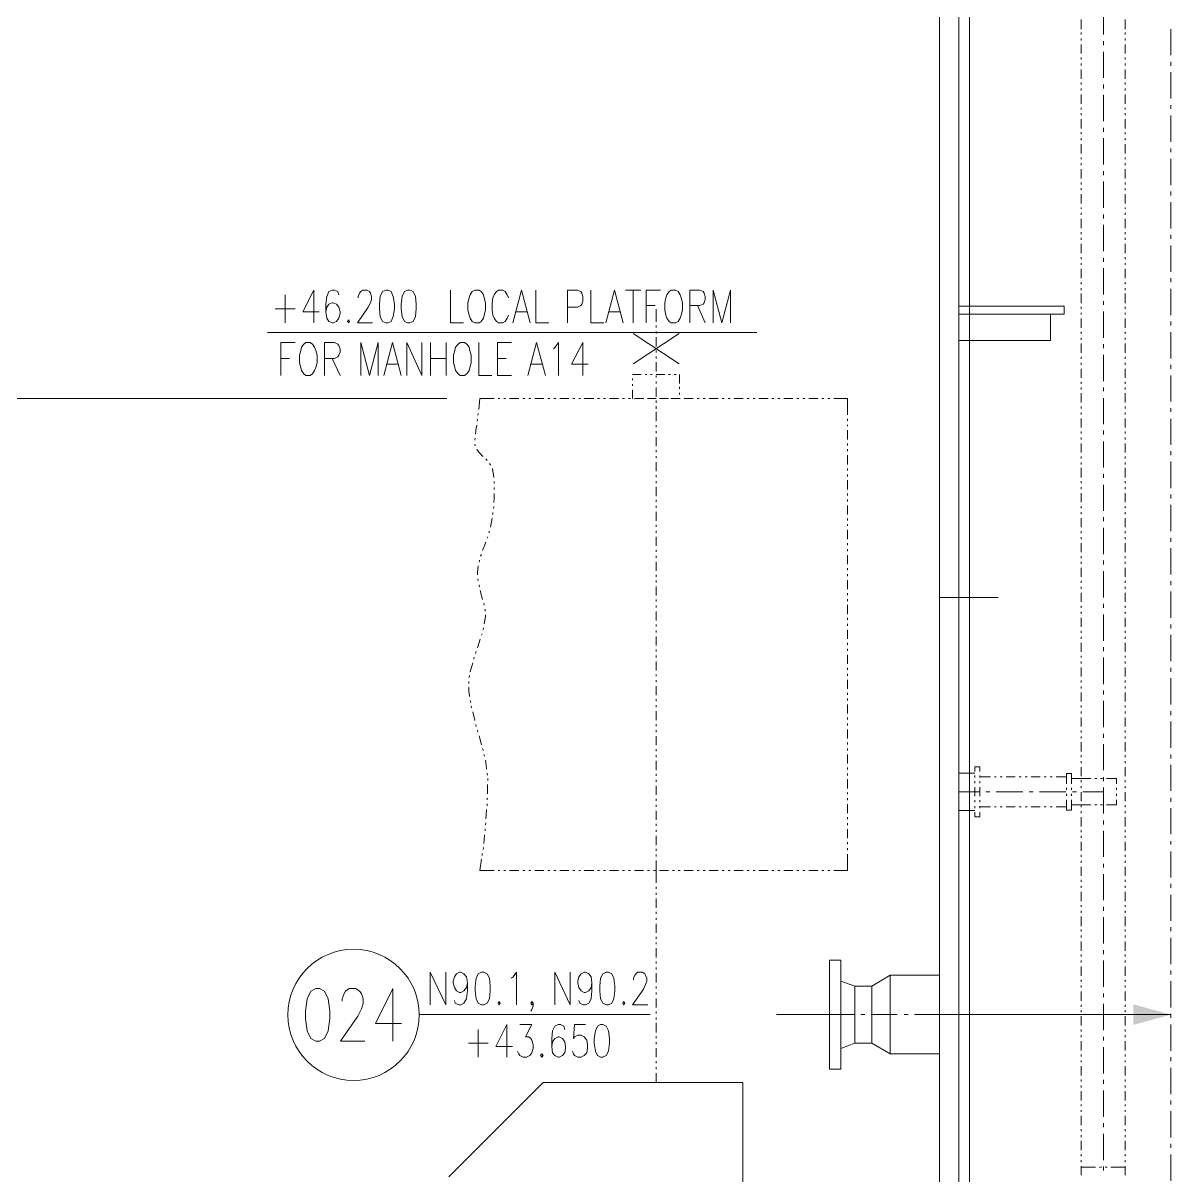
# Model space of a CAD drawing. Header units: millimetres. Extents: x 0 to 588, y 0 to 874.
# Drawn here: x 193 to 254.2, y 164.6 to 226 of the extents above; entities that cross this region are included whole.
import ezdxf

# ---------------------------------------------------------------- set-up
doc = ezdxf.new("R2010")
doc.units = ezdxf.units.MM
doc.layers.get('0').update_dxf_attribs({"lineweight": 18})

msp = doc.modelspace()

# ---------------------------------------------------------------- hatches: boundary and pattern name
msp.add_hatch(color=0).paths.add_polyline_path([(254.19, 173.165), (252.18, 173.715), (252.18, 172.614)], flags=0)

# ---------------------------------------------------------------- linework, layer by layer
at = {"color": 0, "lineweight": 0}
for points in [[(243.459, 96.16), (243.459, 686.943)], [(242.887, 302.662), (242.887, 75.629)], [(241.85, 301.731), (241.85, 75.353)], [(250.592, 226.78), (250.592, 225.383)], [(249.407, 226.187), (249.407, 225.679)], [(251.756, 226.187), (251.756, 225.679)], [(249.407, 225.488), (249.407, 225.383)], [(251.756, 225.488), (251.756, 225.383)], [(254.19, 224.282), (254.19, 225.679)], [(249.407, 225.171), (249.407, 225.065)], [(249.407, 224.853), (249.407, 224.367)], [(250.592, 225.023), (250.592, 224.811)], [(251.756, 225.171), (251.756, 225.065)], [(251.756, 224.853), (251.756, 224.367)], [(250.592, 224.472), (250.592, 223.076)], [(249.407, 224.155), (249.407, 224.049)], [(249.407, 223.838), (249.407, 223.732)], [(251.756, 224.155), (251.756, 224.049)], [(251.756, 223.838), (251.756, 223.732)], [(254.19, 223.71), (254.19, 223.922)], [(249.407, 223.52), (249.407, 223.033)], [(251.756, 223.52), (251.756, 223.033)], [(254.19, 221.975), (254.19, 223.372)], [(249.407, 222.821), (249.407, 222.716)], [(249.407, 222.504), (249.407, 222.398)], [(250.592, 222.716), (250.592, 222.504)], [(251.756, 222.821), (251.756, 222.716)], [(251.756, 222.504), (251.756, 222.398)], [(249.407, 222.186), (249.407, 221.7)], [(250.592, 222.165), (250.592, 220.768)], [(251.756, 222.186), (251.756, 221.7)], [(249.407, 221.488), (249.407, 221.382)], [(249.407, 221.192), (249.407, 221.086)], [(251.756, 221.488), (251.756, 221.382)], [(251.756, 221.192), (251.756, 221.086)], [(254.19, 221.424), (254.19, 221.615)], [(249.407, 220.874), (249.407, 220.387)], [(251.756, 220.874), (251.756, 220.387)], [(254.19, 219.668), (254.19, 221.065)], [(249.407, 220.176), (249.407, 220.07)], [(250.592, 220.409), (250.592, 220.197)], [(251.756, 220.176), (251.756, 220.07)], [(249.407, 219.858), (249.407, 219.752)], [(249.407, 219.541), (249.407, 219.054)], [(250.592, 219.858), (250.592, 218.461)], [(251.756, 219.858), (251.756, 219.752)], [(251.756, 219.541), (251.756, 219.054)], [(254.19, 219.117), (254.19, 219.308)], [(249.407, 218.842), (249.407, 218.736)], [(251.756, 218.842), (251.756, 218.736)], [(254.19, 217.361), (254.19, 218.757)], [(249.407, 218.525), (249.407, 218.419)], [(249.407, 218.207), (249.407, 217.72)], [(250.592, 218.101), (250.592, 217.89)], [(251.756, 218.525), (251.756, 218.419)], [(251.756, 218.207), (251.756, 217.72)], [(249.407, 217.509), (249.407, 217.403)], [(250.592, 217.551), (250.592, 216.154)], [(251.756, 217.509), (251.756, 217.403)], [(249.407, 217.191), (249.407, 217.085)], [(249.407, 216.874), (249.407, 216.387)], [(251.756, 217.191), (251.756, 217.085)], [(251.756, 216.874), (251.756, 216.387)], [(254.19, 216.81), (254.19, 217.022)], [(254.19, 215.053), (254.19, 216.45)], [(249.407, 216.175), (249.407, 216.09)], [(249.407, 215.879), (249.407, 215.773)], [(250.592, 215.794), (250.592, 215.583)], [(251.756, 216.175), (251.756, 216.09)], [(251.756, 215.879), (251.756, 215.773)], [(249.407, 215.561), (249.407, 215.075)], [(250.592, 215.244), (250.592, 213.847)], [(251.756, 215.561), (251.756, 215.075)], [(249.407, 214.863), (249.407, 214.757)], [(249.407, 214.545), (249.407, 214.44)], [(251.756, 214.863), (251.756, 214.757)], [(251.756, 214.545), (251.756, 214.44)], [(254.19, 214.503), (254.19, 214.715)], [(249.407, 214.228), (249.407, 213.741)], [(251.756, 214.228), (251.756, 213.741)], [(254.19, 212.746), (254.19, 214.143)], [(249.407, 213.529), (249.407, 213.423)], [(249.407, 213.212), (249.407, 213.106)], [(250.592, 213.487), (250.592, 213.275)], [(251.756, 213.529), (251.756, 213.423)], [(251.756, 213.212), (251.756, 213.106)], [(249.407, 212.894), (249.407, 212.407)], [(250.592, 212.937), (250.592, 211.54)], [(251.756, 212.894), (251.756, 212.407)], [(249.407, 212.196), (249.407, 212.09)], [(251.756, 212.196), (251.756, 212.09)], [(254.19, 212.196), (254.19, 212.407)], [(206.989, 211.518), (206.989, 210.016)], [(208.513, 211.773), (207.92, 210.608), (208.788, 210.608)], [(208.513, 211.773), (208.513, 210.016)], [(209.846, 211.518), (209.783, 211.688), (209.613, 211.773), (209.487, 211.773), (209.317, 211.688), (209.211, 211.434), (209.148, 211.011), (209.148, 210.608), (209.211, 210.27), (209.317, 210.1), (209.487, 210.016), (209.55, 210.016), (209.719, 210.1), (209.846, 210.27), (209.91, 210.524), (209.91, 210.608), (209.846, 210.862), (209.719, 211.011), (209.55, 211.095), (209.487, 211.095), (209.317, 211.011), (209.211, 210.862), (209.148, 210.608)], [(210.883, 211.349), (210.883, 211.434), (210.947, 211.603), (211.011, 211.688), (211.116, 211.773), (211.349, 211.773), (211.476, 211.688), (211.54, 211.603), (211.582, 211.434), (211.582, 211.264), (211.54, 211.095), (211.413, 210.862), (210.841, 210.016), (211.645, 210.016)], [(215.794, 211.773), (215.794, 210.016), (216.493, 210.016)], [(218.885, 211.349), (218.821, 211.518), (218.715, 211.688), (218.588, 211.773), (218.355, 211.773), (218.25, 211.688), (218.123, 211.518), (218.059, 211.349), (218.017, 211.095), (218.017, 210.693), (218.059, 210.439), (218.123, 210.27), (218.25, 210.1), (218.355, 210.016), (218.588, 210.016), (218.715, 210.1), (218.821, 210.27), (218.885, 210.439)], [(219.117, 210.016), (219.583, 211.773), (220.049, 210.016)], [(220.345, 211.773), (220.345, 210.016), (221.043, 210.016)], [(222.038, 210.016), (222.038, 211.773), (222.567, 211.773), (222.737, 211.688), (222.8, 211.603), (222.843, 211.434), (222.843, 211.18), (222.8, 211.011), (222.737, 210.947), (222.567, 210.862), (222.038, 210.862)], [(223.266, 211.773), (223.266, 210.016), (223.964, 210.016)], [(224.07, 210.016), (224.536, 211.773), (225.002, 210.016)], [(225.129, 211.773), (225.933, 211.773)], [(225.531, 211.773), (225.531, 210.016)], [(226.229, 210.016), (226.229, 211.773), (226.991, 211.773)], [(228.558, 210.016), (228.558, 211.773), (229.087, 211.773), (229.256, 211.688), (229.32, 211.603), (229.362, 211.434), (229.362, 211.264), (229.32, 211.095), (229.256, 211.011), (229.087, 210.947), (228.558, 210.947)], [(229.785, 210.016), (229.785, 211.773), (230.251, 210.016), (230.717, 211.773), (230.717, 210.016)], [(249.407, 211.878), (249.407, 211.773)], [(249.407, 211.582), (249.407, 211.074)], [(251.756, 211.878), (251.756, 211.773)], [(251.756, 211.582), (251.756, 211.074)], [(254.19, 210.439), (254.19, 211.836)], [(206.46, 210.778), (207.518, 210.778)], [(226.229, 210.947), (226.695, 210.947)], [(226.758, 210.079), (226.758, 210.756)], [(228.96, 210.947), (229.362, 210.016)], [(242.887, 210.905), (248.497, 210.905)], [(248.497, 210.905), (248.497, 210.481)], [(249.407, 210.883), (249.407, 210.778)], [(250.592, 211.18), (250.592, 210.989)], [(251.756, 210.883), (251.756, 210.778)], [(219.287, 210.608), (219.879, 210.608)], [(224.24, 210.608), (224.832, 210.608)], [(242.887, 210.481), (248.497, 210.481)], [(247.777, 209.084), (247.777, 210.481)], [(249.407, 210.566), (249.407, 210.46)], [(249.407, 210.249), (249.407, 209.762)], [(250.592, 210.63), (250.592, 209.232)], [(251.756, 210.566), (251.756, 210.46)], [(251.756, 210.249), (251.756, 209.762)], [(254.19, 209.889), (254.19, 210.1)], [(206.036, 209.508), (232.114, 209.508)], [(227.986, 207.835), (225.531, 209.465)], [(225.531, 207.835), (227.986, 209.465)], [(226.758, 209.783), (226.758, 209.889)], [(226.758, 209.465), (226.758, 209.571)], [(249.407, 209.55), (249.407, 209.444)], [(251.756, 209.55), (251.756, 209.444)], [(254.19, 208.132), (254.19, 209.529)], [(206.756, 207.222), (206.756, 208.978), (207.518, 208.978)], [(209.084, 207.222), (209.084, 208.978), (209.613, 208.978), (209.783, 208.894), (209.846, 208.809), (209.91, 208.64), (209.91, 208.47), (209.846, 208.301), (209.783, 208.216), (209.613, 208.132), (209.084, 208.132)], [(211.011, 207.222), (211.011, 208.978), (211.476, 207.222), (211.942, 208.978), (211.942, 207.222)], [(212.238, 207.222), (212.704, 208.978), (213.169, 207.222)], [(213.466, 207.222), (213.466, 208.978), (214.27, 207.222), (214.27, 208.978)], [(214.736, 208.978), (214.736, 207.222)], [(215.561, 208.978), (215.561, 207.222)], [(217.297, 208.978), (217.297, 207.222), (217.995, 207.222)], [(218.292, 207.222), (218.292, 208.978), (219.054, 208.978)], [(219.922, 207.222), (220.387, 208.978), (220.853, 207.222)], [(221.276, 208.64), (221.382, 208.725), (221.552, 208.978), (221.552, 207.222)], [(222.843, 208.978), (222.25, 207.814), (223.139, 207.814)], [(222.843, 208.978), (222.843, 207.222)], [(226.758, 208.767), (226.758, 209.254)], [(242.887, 209.084), (247.777, 209.084)], [(249.407, 209.232), (249.407, 209.127)], [(249.407, 208.915), (249.407, 208.428)], [(250.592, 208.894), (250.592, 208.682)], [(251.756, 209.232), (251.756, 209.127)], [(251.756, 208.915), (251.756, 208.428)], [(226.758, 208.449), (226.758, 208.555)], [(226.758, 208.132), (226.758, 208.238)], [(250.592, 208.322), (250.592, 206.925)], [(206.756, 208.132), (207.222, 208.132)], [(209.487, 208.132), (209.91, 207.222)], [(212.407, 207.814), (213, 207.814)], [(214.736, 208.132), (215.561, 208.132)], [(218.292, 208.132), (218.757, 208.132)], [(220.112, 207.814), (220.684, 207.814)], [(226.758, 207.433), (226.758, 207.92)], [(249.407, 208.216), (249.407, 208.111)], [(249.407, 207.899), (249.407, 207.793)], [(251.756, 208.216), (251.756, 208.111)], [(251.756, 207.899), (251.756, 207.793)], [(254.19, 207.582), (254.19, 207.793)], [(218.292, 207.222), (219.054, 207.222)], [(225.488, 207.264), (225.954, 207.264)], [(225.488, 206.968), (225.488, 207.052)], [(226.166, 207.264), (226.25, 207.264)], [(226.462, 207.264), (226.547, 207.264)], [(226.758, 207.264), (227.224, 207.264)], [(226.758, 207.116), (226.758, 207.222)], [(227.415, 207.264), (227.52, 207.264)], [(227.711, 207.264), (227.817, 207.264)], [(228.007, 207.264), (228.007, 206.798)], [(249.407, 207.582), (249.407, 207.095)], [(251.756, 207.582), (251.756, 207.095)], [(254.19, 205.825), (254.19, 207.222)], [(225.488, 206.671), (225.488, 206.756)], [(225.488, 205.994), (225.488, 206.46)], [(226.758, 206.798), (226.758, 206.904)], [(226.758, 206.1), (226.758, 206.587)], [(228.007, 206.608), (228.007, 206.502)], [(249.407, 206.883), (249.407, 206.777)], [(249.407, 206.587), (249.407, 206.481)], [(250.592, 206.587), (250.592, 206.375)], [(251.756, 206.883), (251.756, 206.777)], [(251.756, 206.587), (251.756, 206.481)], [(177.948, 205.994), (215.604, 205.994)], [(217.361, 205.994), (217.297, 205.401)], [(218.123, 205.994), (217.361, 205.994)], [(218.419, 205.994), (218.334, 205.994)], [(218.736, 205.994), (218.631, 205.994)], [(219.435, 205.994), (218.948, 205.994)], [(219.752, 205.994), (219.647, 205.994)], [(220.07, 205.994), (219.964, 205.994)], [(220.768, 205.994), (220.281, 205.994)], [(221.086, 205.994), (220.98, 205.994)], [(221.403, 205.994), (221.298, 205.994)], [(222.102, 205.994), (221.615, 205.994)], [(222.419, 205.994), (222.314, 205.994)], [(222.716, 205.994), (222.631, 205.994)], [(223.435, 205.994), (222.927, 205.994)], [(223.732, 205.994), (223.626, 205.994)], [(224.049, 205.994), (223.943, 205.994)], [(224.748, 205.994), (224.261, 205.994)], [(225.065, 205.994), (224.959, 205.994)], [(225.383, 205.994), (225.277, 205.994)], [(225.488, 205.994), (225.51, 205.994)], [(226.081, 205.994), (225.594, 205.994)], [(225.806, 205.994), (225.7, 205.994)], [(226.102, 205.994), (225.996, 205.994)], [(226.758, 205.994), (226.293, 205.994)], [(226.399, 205.994), (226.293, 205.994)], [(226.716, 205.994), (226.61, 205.994)], [(226.758, 206.354), (226.758, 206.079)], [(226.758, 205.782), (226.758, 205.888)], [(226.758, 205.867), (226.758, 205.761)], [(227.415, 205.994), (226.928, 205.994)], [(227.055, 205.994), (226.949, 205.994)], [(227.351, 205.994), (227.245, 205.994)], [(228.007, 205.994), (227.542, 205.994)], [(227.732, 205.994), (227.626, 205.994)], [(228.029, 205.994), (227.923, 205.994)], [(228.007, 206.29), (228.007, 206.206)], [(228.727, 205.994), (228.24, 205.994)], [(229.044, 205.994), (228.939, 205.994)], [(229.362, 205.994), (229.256, 205.994)], [(230.06, 205.994), (229.574, 205.994)], [(230.378, 205.994), (230.272, 205.994)], [(230.696, 205.994), (230.59, 205.994)], [(231.394, 205.994), (230.907, 205.994)], [(231.712, 205.994), (231.606, 205.994)], [(232.029, 205.994), (231.923, 205.994)], [(232.727, 205.994), (232.22, 205.994)], [(233.024, 205.994), (232.918, 205.994)], [(233.341, 205.994), (233.236, 205.994)], [(234.04, 205.994), (233.553, 205.994)], [(234.357, 205.994), (234.251, 205.994)], [(234.675, 205.994), (234.569, 205.994)], [(235.373, 205.994), (234.887, 205.994)], [(235.691, 205.994), (235.585, 205.994)], [(236.008, 205.994), (235.903, 205.994)], [(236.961, 205.994), (236.22, 205.994)], [(236.961, 205.994), (236.961, 205.126)], [(249.407, 206.269), (249.407, 205.782)], [(250.592, 206.015), (250.592, 204.618)], [(251.756, 206.269), (251.756, 205.782)], [(217.276, 205.19), (217.255, 205.105)], [(226.758, 205.486), (226.758, 205.592)], [(226.758, 205.549), (226.758, 205.444)], [(226.758, 204.787), (226.758, 205.274)], [(226.758, 205.232), (226.758, 204.957)], [(249.407, 205.571), (249.407, 205.465)], [(249.407, 205.253), (249.407, 205.147)], [(251.756, 205.571), (251.756, 205.465)], [(251.756, 205.253), (251.756, 205.147)], [(254.19, 205.274), (254.19, 205.486)], [(217.191, 204.576), (217.17, 204.406), (217.128, 204.089)], [(217.233, 204.893), (217.212, 204.787)], [(226.758, 204.47), (226.758, 204.576)], [(236.961, 204.915), (236.961, 204.809)], [(236.961, 204.597), (236.961, 204.512)], [(249.407, 204.936), (249.407, 204.449)], [(251.756, 204.936), (251.756, 204.449)], [(254.19, 203.518), (254.19, 204.915)], [(226.758, 204.153), (226.758, 204.258)], [(226.758, 203.454), (226.758, 203.941)], [(236.961, 204.301), (236.961, 203.814)], [(249.407, 204.237), (249.407, 204.131)], [(250.592, 204.28), (250.592, 204.068)], [(251.756, 204.237), (251.756, 204.131)], [(217.107, 203.877), (217.085, 203.772)], [(217.085, 203.56), (217.107, 203.475)], [(236.961, 203.602), (236.961, 203.496)], [(249.407, 203.92), (249.407, 203.814)], [(249.407, 203.602), (249.407, 203.115)], [(250.592, 203.708), (250.592, 202.311)], [(251.756, 203.92), (251.756, 203.814)], [(251.756, 203.602), (251.756, 203.115)], [(217.212, 203.285), (217.212, 203.242), (217.509, 202.925), (217.53, 202.925)], [(217.678, 202.777), (217.742, 202.692)], [(226.758, 203.137), (226.758, 203.242)], [(226.758, 202.819), (226.758, 202.925)], [(236.961, 203.285), (236.961, 203.179)], [(236.961, 202.967), (236.961, 202.48)], [(249.407, 202.904), (249.407, 202.798)], [(251.756, 202.904), (251.756, 202.798)], [(254.19, 202.967), (254.19, 203.179)], [(217.869, 202.523), (217.932, 202.438)], [(218.038, 202.269), (218.101, 201.782)], [(226.758, 202.12), (226.758, 202.607)], [(236.961, 202.269), (236.961, 202.163)], [(249.407, 202.586), (249.407, 202.48)], [(249.407, 202.29), (249.407, 201.782)], [(251.756, 202.586), (251.756, 202.48)], [(251.756, 202.29), (251.756, 201.782)], [(254.19, 201.21), (254.19, 202.629)], [(218.123, 201.57), (218.123, 201.464)], [(226.758, 201.803), (226.758, 201.909)], [(226.758, 201.486), (226.758, 201.591)], [(236.961, 201.951), (236.961, 201.845)], [(236.961, 201.634), (236.961, 201.147)], [(249.407, 201.591), (249.407, 201.486)], [(250.592, 201.972), (250.592, 201.761)], [(251.756, 201.591), (251.756, 201.486)], [(218.123, 200.935), (218.123, 200.66), (218.101, 200.448)], [(218.123, 201.253), (218.123, 201.147)], [(226.758, 200.787), (226.758, 201.295)], [(236.961, 200.935), (236.961, 200.829)], [(249.407, 201.274), (249.407, 201.168)], [(249.407, 200.956), (249.407, 200.47)], [(250.592, 201.401), (250.592, 200.004)], [(251.756, 201.274), (251.756, 201.168)], [(251.756, 200.956), (251.756, 200.47)], [(254.19, 200.66), (254.19, 200.872)], [(226.758, 200.491), (226.758, 200.596)], [(226.758, 200.173), (226.758, 200.279)], [(236.961, 200.618), (236.961, 200.512)], [(236.961, 200.3), (236.961, 199.813)], [(249.407, 200.258), (249.407, 200.152)], [(251.756, 200.258), (251.756, 200.152)], [(254.19, 198.924), (254.19, 200.321)], [(218.059, 199.919), (218.059, 199.813)], [(218.101, 200.237), (218.08, 200.131)], [(226.758, 199.475), (226.758, 199.962)], [(249.407, 199.94), (249.407, 199.834)], [(250.592, 199.665), (250.592, 199.453)], [(251.756, 199.94), (251.756, 199.834)], [(218.017, 199.623), (217.932, 199.136)], [(226.758, 199.157), (226.758, 199.263)], [(236.961, 199.602), (236.961, 199.496)], [(236.961, 199.305), (236.961, 199.2)], [(249.407, 199.623), (249.407, 199.136)], [(250.592, 199.094), (250.592, 197.697)], [(251.756, 199.623), (251.756, 199.136)], [(217.784, 198.628), (217.742, 198.543)], [(217.869, 198.924), (217.847, 198.84)], [(226.758, 198.84), (226.758, 198.946)], [(226.758, 198.141), (226.758, 198.628)], [(236.961, 198.988), (236.961, 198.501)], [(249.407, 198.924), (249.407, 198.819)], [(249.407, 198.607), (249.407, 198.501)], [(251.756, 198.924), (251.756, 198.819)], [(251.756, 198.607), (251.756, 198.501)], [(254.19, 198.353), (254.19, 198.565)], [(217.678, 198.332), (217.657, 198.289), (217.509, 197.887)], [(226.758, 197.824), (226.758, 197.929)], [(236.961, 198.289), (236.961, 198.184)], [(236.961, 197.972), (236.961, 197.866)], [(249.407, 198.289), (249.407, 197.803)], [(251.756, 198.289), (251.756, 197.803)], [(254.19, 196.617), (254.19, 198.014)], [(217.339, 197.379), (217.318, 197.273)], [(217.445, 197.675), (217.403, 197.591)], [(226.758, 197.506), (226.758, 197.612)], [(226.758, 196.808), (226.758, 197.294)], [(236.961, 197.654), (236.961, 197.167)], [(249.407, 197.591), (249.407, 197.485)], [(249.407, 197.294), (249.407, 197.189)], [(250.592, 197.358), (250.592, 197.146)], [(251.756, 197.591), (251.756, 197.485)], [(251.756, 197.294), (251.756, 197.189)], [(217.276, 197.083), (217.233, 196.744), (217.233, 196.596)], [(226.758, 196.49), (226.758, 196.596)], [(236.961, 196.956), (236.961, 196.85)], [(236.961, 196.638), (236.961, 196.532)], [(249.407, 196.977), (249.407, 196.49)], [(250.592, 196.786), (250.592, 195.389)], [(251.756, 196.977), (251.756, 196.49)], [(217.255, 196.384), (217.255, 196.342), (217.276, 196.279)], [(217.318, 196.067), (217.339, 195.961)], [(226.758, 196.194), (226.758, 196.3)], [(226.758, 195.495), (226.758, 195.982)], [(236.961, 196.321), (236.961, 195.834)], [(249.407, 196.279), (249.407, 196.173)], [(249.407, 195.961), (249.407, 195.855)], [(251.756, 196.279), (251.756, 196.173)], [(251.756, 195.961), (251.756, 195.855)], [(254.19, 196.046), (254.19, 196.257)], [(217.382, 195.77), (217.509, 195.284)], [(236.961, 195.622), (236.961, 195.517)], [(241.85, 195.389), (244.983, 195.389)], [(249.407, 195.643), (249.407, 195.157)], [(251.756, 195.643), (251.756, 195.157)], [(254.19, 194.31), (254.19, 195.707)], [(217.572, 195.093), (217.593, 194.987)], [(217.636, 194.776), (217.636, 194.67)], [(226.758, 195.178), (226.758, 195.284)], [(226.758, 194.86), (226.758, 194.966)], [(236.961, 195.305), (236.961, 195.199)], [(236.961, 195.008), (236.961, 194.5)], [(249.407, 194.945), (249.407, 194.839)], [(250.592, 195.051), (250.592, 194.839)], [(251.756, 194.945), (251.756, 194.839)], [(217.657, 194.458), (217.657, 194.352), (217.593, 193.993)], [(226.758, 194.162), (226.758, 194.649)], [(236.961, 194.31), (236.961, 194.204)], [(249.407, 194.627), (249.407, 194.522)], [(249.407, 194.31), (249.407, 193.823)], [(250.592, 194.479), (250.592, 193.082)], [(251.756, 194.627), (251.756, 194.522)], [(251.756, 194.31), (251.756, 193.823)], [(217.551, 193.781), (217.53, 193.675)], [(226.758, 193.844), (226.758, 193.95)], [(226.758, 193.527), (226.758, 193.633)], [(236.961, 193.993), (236.961, 193.887)], [(236.961, 193.675), (236.961, 193.188)], [(249.407, 193.612), (249.407, 193.506)], [(251.756, 193.612), (251.756, 193.506)], [(254.19, 193.738), (254.19, 193.95)], [(217.382, 193.167), (217.233, 192.701)], [(217.488, 193.463), (217.445, 193.379)], [(226.758, 192.828), (226.758, 193.315)], [(236.961, 192.976), (236.961, 192.871)], [(249.407, 193.294), (249.407, 193.188)], [(249.407, 192.976), (249.407, 192.49)], [(251.756, 193.294), (251.756, 193.188)], [(251.756, 192.976), (251.756, 192.49)], [(254.19, 192.003), (254.19, 193.4)], [(217.17, 192.511), (217.128, 192.405)], [(226.758, 192.511), (226.758, 192.617)], [(226.758, 192.193), (226.758, 192.299)], [(236.961, 192.659), (236.961, 192.553)], [(236.961, 192.341), (236.961, 191.855)], [(249.407, 192.278), (249.407, 192.193)], [(250.592, 192.744), (250.592, 192.532)], [(251.756, 192.278), (251.756, 192.193)], [(216.98, 191.918), (216.852, 191.431)], [(217.064, 192.214), (217.043, 192.109)], [(226.758, 191.495), (226.758, 191.982)], [(249.407, 191.982), (249.407, 191.876)], [(249.407, 191.664), (249.407, 191.177)], [(250.592, 192.193), (250.592, 190.775)], [(251.756, 191.982), (251.756, 191.876)], [(251.756, 191.664), (251.756, 191.177)], [(216.81, 191.241), (216.81, 191.22), (216.789, 191.135)], [(226.758, 191.198), (226.758, 191.283)], [(236.961, 191.643), (236.961, 191.537)], [(236.961, 191.326), (236.961, 191.22)], [(254.19, 191.431), (254.19, 191.643)], [(254.19, 189.696), (254.19, 191.093)], [(216.768, 190.923), (216.768, 190.817)], [(216.768, 190.606), (216.768, 190.415), (216.81, 190.119)], [(226.758, 190.881), (226.758, 190.987)], [(226.758, 190.183), (226.758, 190.669)], [(236.961, 191.008), (236.961, 190.521)], [(249.407, 190.966), (249.407, 190.86)], [(249.407, 190.648), (249.407, 190.542)], [(250.592, 190.436), (250.592, 190.225)], [(251.756, 190.966), (251.756, 190.86)], [(251.756, 190.648), (251.756, 190.542)], [(216.852, 189.907), (216.874, 189.802)], [(226.758, 189.865), (226.758, 189.971)], [(236.961, 190.31), (236.961, 190.204)], [(236.961, 190.013), (236.961, 189.907)], [(249.407, 190.331), (249.407, 189.844)], [(250.592, 189.886), (250.592, 188.489)], [(251.756, 190.331), (251.756, 189.844)], [(216.895, 189.611), (216.916, 189.505)], [(216.98, 189.293), (217.085, 188.849), (217.085, 188.828)], [(226.758, 189.548), (226.758, 189.653)], [(226.758, 188.849), (226.758, 189.336)], [(236.961, 189.696), (236.961, 189.209)], [(249.407, 189.632), (249.407, 189.526)], [(249.407, 189.315), (249.407, 189.209)], [(251.756, 189.632), (251.756, 189.526)], [(251.756, 189.315), (251.756, 189.209)], [(254.19, 189.124), (254.19, 189.336)], [(217.149, 188.616), (217.17, 188.51)], [(226.758, 188.531), (226.758, 188.637)], [(236.961, 188.997), (236.961, 188.891)], [(236.961, 188.68), (236.961, 188.574)], [(249.407, 188.997), (249.407, 188.51)], [(251.756, 188.997), (251.756, 188.51)], [(254.19, 187.388), (254.19, 188.786)], [(217.233, 188.32), (217.255, 188.214)], [(217.318, 188.024), (217.445, 187.537)], [(226.758, 188.214), (226.758, 188.32)], [(226.758, 187.516), (226.758, 188.002)], [(236.961, 188.362), (236.961, 187.875)], [(249.407, 188.299), (249.407, 188.193)], [(249.407, 187.981), (249.407, 187.875)], [(250.592, 188.129), (250.592, 187.918)], [(251.756, 188.299), (251.756, 188.193)], [(251.756, 187.981), (251.756, 187.875)], [(236.961, 187.664), (236.961, 187.558)], [(249.407, 187.685), (249.407, 187.177)], [(250.592, 187.579), (250.592, 186.182)], [(251.756, 187.685), (251.756, 187.177)], [(217.509, 187.346), (217.53, 187.262), (217.53, 187.24)], [(217.572, 187.029), (217.614, 186.944)], [(226.758, 187.198), (226.758, 187.304)], [(226.758, 186.881), (226.758, 186.986)], [(236.961, 187.346), (236.961, 187.24)], [(236.961, 187.029), (236.961, 186.542)], [(249.407, 186.986), (249.407, 186.881)], [(251.756, 186.986), (251.756, 186.881)], [(254.19, 186.817), (254.19, 187.029)], [(217.657, 186.732), (217.699, 186.457), (217.72, 186.245)], [(226.758, 186.182), (226.758, 186.69)], [(236.961, 186.33), (236.961, 186.224)], [(243.734, 186.373), (243.734, 186.119)], [(244.009, 186.373), (243.734, 186.373)], [(244.009, 186.119), (244.009, 186.373)], [(249.407, 186.669), (249.407, 186.563)], [(249.407, 186.351), (249.407, 185.864)], [(251.756, 186.669), (251.756, 186.563)], [(251.756, 186.351), (251.756, 185.864)], [(254.19, 185.081), (254.19, 186.478)], [(217.742, 186.034), (217.763, 185.928)], [(217.784, 185.738), (217.784, 185.632)], [(226.758, 185.886), (226.758, 185.992)], [(226.758, 185.568), (226.758, 185.674)], [(236.961, 186.013), (236.961, 185.907)], [(236.961, 185.716), (236.961, 185.208)], [(243.734, 186.034), (242.887, 186.034)], [(243.734, 185.907), (243.734, 185.801)], [(243.734, 185.611), (243.734, 185.505)], [(244.009, 185.801), (244.009, 185.907)], [(244.009, 185.843), (244.581, 185.843)], [(244.009, 185.505), (244.009, 185.611)], [(244.792, 185.843), (244.877, 185.843)], [(245.089, 185.843), (245.195, 185.843)], [(245.406, 185.843), (245.893, 185.843)], [(246.105, 185.843), (246.211, 185.843)], [(246.422, 185.843), (246.528, 185.843)], [(246.74, 185.843), (247.227, 185.843)], [(247.438, 185.843), (247.544, 185.843)], [(247.756, 185.843), (247.862, 185.843)], [(248.073, 185.843), (248.624, 185.843)], [(248.899, 186.013), (248.624, 186.013)], [(248.624, 185.462), (248.624, 186.013)], [(248.899, 186.013), (248.899, 185.462)], [(248.899, 185.738), (249.407, 185.738)], [(249.407, 185.738), (249.915, 185.738)], [(249.407, 185.653), (249.407, 185.547)], [(250.126, 185.738), (250.232, 185.738)], [(250.444, 185.738), (250.55, 185.738)], [(250.592, 185.822), (250.592, 185.611)], [(250.762, 185.738), (251.291, 185.738)], [(251.291, 185.738), (251.291, 185.462)], [(251.756, 185.653), (251.756, 185.547)], [(217.763, 185.42), (217.763, 184.933)], [(226.758, 184.87), (226.758, 185.357)], [(236.961, 184.997), (236.961, 184.912)], [(242.887, 185.039), (243.988, 185.039)], [(243.734, 185.293), (243.734, 184.806)], [(244.009, 184.806), (244.009, 185.293)], [(244.327, 185.039), (244.538, 185.039)], [(244.877, 185.039), (246.295, 185.039)], [(246.634, 185.039), (246.846, 185.039)], [(247.184, 185.039), (248.581, 185.039)], [(248.624, 185.145), (248.624, 185.251)], [(248.624, 184.827), (248.624, 184.933)], [(248.899, 185.251), (248.899, 185.145)], [(248.899, 184.933), (248.899, 184.827)], [(248.941, 185.039), (249.153, 185.039)], [(249.407, 185.335), (249.407, 185.23)], [(249.407, 185.018), (249.407, 184.531)], [(249.492, 185.039), (250.592, 185.039)], [(250.592, 185.272), (250.592, 183.875)], [(251.291, 185.251), (251.291, 185.145)], [(251.291, 184.933), (251.291, 184.827)], [(251.756, 185.335), (251.756, 185.23)], [(251.756, 185.018), (251.756, 184.531)], [(217.742, 184.721), (217.742, 184.616)], [(217.742, 184.404), (217.742, 184.298)], [(226.758, 184.552), (226.758, 184.658)], [(226.758, 184.235), (226.758, 184.34)], [(236.961, 184.7), (236.961, 184.595)], [(236.961, 184.383), (236.961, 183.896)], [(243.734, 184.595), (243.734, 184.489)], [(243.734, 184.277), (243.734, 184.171)], [(244.009, 184.489), (244.009, 184.595)], [(244.009, 184.171), (244.009, 184.277)], [(248.624, 184.065), (248.624, 184.616)], [(248.899, 184.616), (248.899, 184.065)], [(249.407, 184.34), (248.899, 184.34)], [(249.407, 184.34), (249.915, 184.34)], [(249.407, 184.319), (249.407, 184.214)], [(250.126, 184.34), (250.232, 184.34)], [(250.444, 184.34), (250.55, 184.34)], [(250.762, 184.34), (251.291, 184.34)], [(251.291, 184.616), (251.291, 184.34)], [(251.756, 184.319), (251.756, 184.214)], [(254.19, 184.51), (254.19, 184.721)], [(217.72, 184.087), (217.72, 184.065), (217.678, 183.6)], [(226.758, 183.536), (226.758, 184.023)], [(236.961, 183.684), (236.961, 183.578)], [(243.734, 184.044), (242.887, 184.044)], [(243.734, 183.959), (243.734, 183.706)], [(244.009, 183.706), (243.734, 183.706)], [(244.581, 184.235), (244.009, 184.235)], [(244.009, 183.706), (244.009, 183.959)], [(244.877, 184.235), (244.792, 184.235)], [(245.195, 184.235), (245.089, 184.235)], [(245.893, 184.235), (245.406, 184.235)], [(246.211, 184.235), (246.105, 184.235)], [(246.528, 184.235), (246.422, 184.235)], [(247.227, 184.235), (246.74, 184.235)], [(247.544, 184.235), (247.438, 184.235)], [(247.862, 184.235), (247.756, 184.235)], [(248.624, 184.235), (248.073, 184.235)], [(248.624, 184.065), (248.899, 184.065)], [(249.407, 184.002), (249.407, 183.896)], [(249.407, 183.684), (249.407, 183.197)], [(251.756, 184.002), (251.756, 183.896)], [(251.756, 183.684), (251.756, 183.197)], [(254.19, 182.774), (254.19, 184.171)], [(217.636, 183.071), (217.636, 182.965)], [(217.678, 183.388), (217.657, 183.282)], [(226.758, 183.219), (226.758, 183.325)], [(236.961, 183.367), (236.961, 183.261)], [(236.961, 183.049), (236.961, 182.562)], [(250.592, 183.515), (250.592, 183.303)], [(217.614, 182.753), (217.593, 182.457), (217.572, 182.287)], [(226.758, 182.901), (226.758, 183.007)], [(226.758, 182.203), (226.758, 182.69)], [(249.407, 182.986), (249.407, 182.88)], [(249.407, 182.69), (249.407, 182.584)], [(250.592, 182.965), (250.592, 181.568)], [(251.756, 182.986), (251.756, 182.88)], [(251.756, 182.69), (251.756, 182.584)], [(217.551, 182.076), (217.53, 181.97)], [(226.758, 181.885), (226.758, 181.991)], [(236.961, 182.351), (236.961, 182.245)], [(236.961, 182.033), (236.961, 181.928)], [(249.407, 182.372), (249.407, 181.885)], [(251.756, 182.372), (251.756, 181.885)], [(254.19, 182.224), (254.19, 182.414)], [(254.19, 180.467), (254.19, 181.864)], [(217.445, 181.441), (217.361, 180.848)], [(217.488, 181.758), (217.488, 181.652)], [(226.758, 181.589), (226.758, 181.695)], [(226.758, 180.7), (226.758, 181.377)], [(236.961, 181.716), (236.961, 180.848)], [(249.407, 181.673), (249.407, 181.568)], [(249.407, 181.356), (249.407, 181.25)], [(250.592, 181.208), (250.592, 180.996)], [(251.756, 181.673), (251.756, 181.568)], [(251.756, 181.356), (251.756, 181.25)], [(218.123, 180.848), (217.361, 180.848)], [(218.419, 180.848), (218.334, 180.848)], [(218.736, 180.848), (218.631, 180.848)], [(219.435, 180.848), (218.948, 180.848)], [(219.752, 180.848), (219.647, 180.848)], [(220.07, 180.848), (219.964, 180.848)], [(220.768, 180.848), (220.281, 180.848)], [(221.086, 180.848), (220.98, 180.848)], [(221.403, 180.848), (221.298, 180.848)], [(222.102, 180.848), (221.615, 180.848)], [(222.419, 180.848), (222.314, 180.848)], [(222.716, 180.848), (222.631, 180.848)], [(223.435, 180.848), (222.927, 180.848)], [(223.732, 180.848), (223.626, 180.848)], [(224.049, 180.848), (223.943, 180.848)], [(224.748, 180.848), (224.261, 180.848)], [(225.065, 180.848), (224.959, 180.848)], [(225.383, 180.848), (225.277, 180.848)], [(226.081, 180.848), (225.594, 180.848)], [(226.399, 180.848), (226.293, 180.848)], [(226.716, 180.848), (226.61, 180.848)], [(226.758, 180.7), (226.758, 180.192)], [(227.415, 180.848), (226.928, 180.848)], [(227.732, 180.848), (227.626, 180.848)], [(228.029, 180.848), (227.923, 180.848)], [(228.727, 180.848), (228.24, 180.848)], [(229.044, 180.848), (228.939, 180.848)], [(229.362, 180.848), (229.256, 180.848)], [(230.06, 180.848), (229.574, 180.848)], [(230.378, 180.848), (230.272, 180.848)], [(230.696, 180.848), (230.59, 180.848)], [(231.394, 180.848), (230.907, 180.848)], [(231.712, 180.848), (231.606, 180.848)], [(232.029, 180.848), (231.923, 180.848)], [(232.727, 180.848), (232.22, 180.848)], [(233.024, 180.848), (232.918, 180.848)], [(233.341, 180.848), (233.236, 180.848)], [(234.04, 180.848), (233.553, 180.848)], [(234.357, 180.848), (234.251, 180.848)], [(234.675, 180.848), (234.569, 180.848)], [(235.373, 180.848), (234.887, 180.848)], [(235.691, 180.848), (235.585, 180.848)], [(236.008, 180.848), (235.903, 180.848)], [(236.961, 180.848), (236.22, 180.848)], [(249.407, 181.038), (249.407, 180.552)], [(250.592, 180.657), (250.592, 179.261)], [(251.756, 181.038), (251.756, 180.552)], [(226.758, 179.98), (226.758, 179.874)], [(249.407, 180.34), (249.407, 180.234)], [(249.407, 180.023), (249.407, 179.917)], [(251.756, 180.34), (251.756, 180.234)], [(251.756, 180.023), (251.756, 179.917)], [(254.19, 179.917), (254.19, 180.128)], [(226.758, 179.663), (226.758, 179.557)], [(249.407, 179.705), (249.407, 179.218)], [(251.756, 179.705), (251.756, 179.218)], [(254.19, 178.16), (254.19, 179.557)], [(226.758, 179.345), (226.758, 178.858)], [(249.407, 179.006), (249.407, 178.901)], [(250.592, 178.901), (250.592, 178.689)], [(251.756, 179.006), (251.756, 178.901)], [(226.758, 178.647), (226.758, 178.541)], [(226.758, 178.329), (226.758, 178.223)], [(249.407, 178.689), (249.407, 178.583)], [(249.407, 178.393), (249.407, 177.885)], [(250.592, 178.35), (250.592, 176.953)], [(251.756, 178.689), (251.756, 178.583)], [(251.756, 178.393), (251.756, 177.885)], [(226.758, 178.012), (226.758, 177.525)], [(249.407, 177.694), (249.407, 177.588)], [(251.756, 177.694), (251.756, 177.588)], [(254.19, 177.609), (254.19, 177.821)], [(226.758, 177.313), (226.758, 177.207)], [(226.758, 177.017), (226.758, 176.911)], [(249.407, 177.377), (249.407, 177.271)], [(249.407, 177.059), (249.407, 176.572)], [(251.756, 177.377), (251.756, 177.271)], [(251.756, 177.059), (251.756, 176.572)], [(254.19, 175.853), (254.19, 177.25)], [(226.758, 176.699), (226.758, 176.213)], [(249.407, 176.361), (249.407, 176.255)], [(250.592, 176.594), (250.592, 176.382)], [(251.756, 176.361), (251.756, 176.255)], [(226.758, 176.001), (226.758, 175.895)], [(226.758, 175.683), (226.758, 175.577)], [(236.601, 176.064), (235.987, 176.064), (235.987, 173.165)], [(236.601, 176.064), (236.601, 173.165)], [(249.407, 176.043), (249.407, 175.937)], [(249.407, 175.726), (249.407, 175.239)], [(250.592, 176.043), (250.592, 174.646)], [(251.756, 176.043), (251.756, 175.937)], [(251.756, 175.726), (251.756, 175.239)], [(214.715, 173.694), (214.715, 175.429), (215.54, 173.694), (215.54, 175.429)], [(216.704, 174.858), (216.641, 174.604), (216.514, 174.435), (216.345, 174.35), (216.281, 174.35), (216.112, 174.435), (216.006, 174.604), (215.942, 174.858), (215.942, 174.942), (216.006, 175.175), (216.112, 175.345), (216.281, 175.429), (216.345, 175.429), (216.514, 175.345), (216.641, 175.175), (216.704, 174.858), (216.704, 174.435), (216.641, 174.011), (216.514, 173.778), (216.345, 173.694), (216.239, 173.694), (216.048, 173.778), (216.006, 173.927)], [(219.033, 175.112), (219.138, 175.175), (219.308, 175.429), (219.308, 173.694)], [(221.361, 173.694), (221.361, 175.429), (222.165, 173.694), (222.165, 175.429)], [(223.329, 174.858), (223.287, 174.604), (223.16, 174.435), (222.991, 174.35), (222.927, 174.35), (222.758, 174.435), (222.631, 174.604), (222.589, 174.858), (222.589, 174.942), (222.631, 175.175), (222.758, 175.345), (222.927, 175.429), (222.991, 175.429), (223.16, 175.345), (223.287, 175.175), (223.329, 174.858), (223.329, 174.435), (223.287, 174.011), (223.16, 173.778), (222.991, 173.694), (222.864, 173.694), (222.695, 173.778), (222.631, 173.927)], [(225.552, 175.027), (225.552, 175.112), (225.615, 175.26), (225.679, 175.345), (225.785, 175.429), (226.018, 175.429), (226.145, 175.345), (226.187, 175.26), (226.25, 175.112), (226.25, 174.942), (226.187, 174.773), (226.081, 174.519), (225.488, 173.694), (226.314, 173.694)], [(226.758, 175.366), (226.758, 174.879)], [(236.601, 174.942), (237.342, 174.689), (238.252, 174.689), (239.226, 175.26), (241.85, 175.26)], [(239.226, 175.26), (239.226, 173.165)], [(254.19, 175.302), (254.19, 175.514)], [(210.016, 173.884), (210.016, 174.011), (210.121, 174.286), (210.206, 174.413), (210.397, 174.561), (210.756, 174.561), (210.947, 174.413), (211.053, 174.286), (211.137, 174.011), (211.137, 173.757), (211.053, 173.482), (210.862, 173.08), (209.931, 171.746), (211.222, 171.746)], [(212.725, 174.561), (211.794, 172.699), (213.191, 172.699)], [(212.725, 174.561), (212.725, 171.746)], [(226.758, 174.667), (226.758, 174.561)], [(237.342, 174.689), (237.342, 173.165)], [(238.252, 174.689), (238.252, 173.165)], [(249.407, 175.027), (249.407, 174.921)], [(249.407, 174.71), (249.407, 174.604)], [(251.756, 175.027), (251.756, 174.921)], [(251.756, 174.71), (251.756, 174.604)], [(254.19, 173.546), (254.19, 174.942)], [(220.197, 173.778), (220.133, 173.694), (220.07, 173.778), (220.133, 173.863), (220.197, 173.778), (220.197, 173.609), (220.133, 173.44), (220.07, 173.355)], [(226.758, 174.35), (226.758, 174.244)], [(226.758, 174.032), (226.758, 173.546)], [(249.407, 174.392), (249.407, 173.905)], [(250.592, 174.286), (250.592, 174.096)], [(251.756, 174.392), (251.756, 173.905)], [(226.758, 173.334), (226.758, 173.228)], [(249.407, 173.694), (249.407, 173.588)], [(249.407, 173.397), (249.407, 173.292)], [(250.592, 173.736), (250.592, 172.339)], [(251.756, 173.694), (251.756, 173.588)], [(251.756, 173.397), (251.756, 173.292)], [(214.122, 173.165), (226.441, 173.165)], [(218.8, 172.635), (218.207, 171.471), (219.096, 171.471)], [(218.8, 172.635), (218.8, 170.9)], [(219.498, 172.635), (220.133, 172.635), (219.795, 171.979), (219.964, 171.979), (220.07, 171.894), (220.133, 171.81), (220.197, 171.556), (220.197, 171.387), (220.133, 171.132), (220.028, 170.984), (219.837, 170.9), (219.668, 170.9), (219.498, 170.984), (219.435, 171.069), (219.371, 171.217)], [(221.89, 172.381), (221.827, 172.551), (221.657, 172.635), (221.53, 172.635), (221.361, 172.551), (221.234, 172.297), (221.192, 171.894), (221.192, 171.471), (221.234, 171.132), (221.361, 170.984), (221.53, 170.9), (221.594, 170.9), (221.763, 170.984), (221.89, 171.132), (221.933, 171.387), (221.933, 171.471), (221.89, 171.725), (221.763, 171.894), (221.594, 171.979), (221.53, 171.979), (221.361, 171.894), (221.234, 171.725), (221.192, 171.471)], [(222.991, 172.635), (222.398, 172.635), (222.356, 171.894), (222.398, 171.979), (222.589, 172.064), (222.758, 172.064), (222.927, 171.979), (223.054, 171.81), (223.097, 171.556), (223.097, 171.387), (223.054, 171.132), (222.927, 170.984), (222.758, 170.9), (222.589, 170.9), (222.398, 170.984), (222.356, 171.069), (222.292, 171.217)], [(226.758, 173.016), (226.758, 172.911)], [(226.758, 172.72), (226.758, 172.212)], [(233.172, 173.165), (237.342, 173.165)], [(235.987, 173.165), (237.299, 173.165)], [(236.601, 170.265), (235.987, 170.265), (235.987, 173.165)], [(236.601, 170.265), (236.601, 173.165)], [(237.342, 171.641), (237.342, 173.165)], [(237.659, 173.165), (237.871, 173.165)], [(238.21, 173.165), (239.607, 173.165)], [(238.252, 171.641), (238.252, 173.165)], [(239.226, 171.069), (239.226, 173.165)], [(239.966, 173.165), (240.178, 173.165)], [(240.517, 173.165), (241.85, 173.165)], [(241.85, 173.165), (241.871, 173.165)], [(254.19, 173.165), (241.85, 173.165)], [(249.407, 173.08), (249.407, 172.593)], [(251.058, 173.165), (251.545, 173.165)], [(251.756, 173.165), (251.862, 173.165)], [(251.756, 173.08), (251.756, 172.593)], [(252.074, 173.165), (252.159, 173.165)], [(252.37, 173.165), (252.857, 173.165)], [(253.069, 173.165), (253.174, 173.165)], [(253.386, 173.165), (253.492, 173.165)], [(253.704, 173.165), (254.19, 173.165)], [(254.19, 172.995), (254.19, 173.207)], [(254.19, 171.238), (254.19, 172.635)], [(217.276, 172.381), (217.276, 170.9)], [(226.758, 172.022), (226.758, 171.916)], [(249.407, 172.381), (249.407, 172.275)], [(249.407, 172.064), (249.407, 171.958)], [(251.756, 172.381), (251.756, 172.275)], [(251.756, 172.064), (251.756, 171.958)], [(216.747, 171.641), (217.805, 171.641)], [(226.758, 171.704), (226.758, 171.598)], [(226.758, 171.387), (226.758, 170.9)], [(236.601, 171.365), (237.342, 171.641), (238.252, 171.641), (239.226, 171.069)], [(249.407, 171.746), (249.407, 171.26)], [(250.592, 171.979), (250.592, 171.789)], [(250.592, 171.429), (250.592, 170.032)], [(251.756, 171.746), (251.756, 171.26)], [(239.226, 171.069), (241.85, 171.069)], [(249.407, 171.048), (249.407, 170.942)], [(251.756, 171.048), (251.756, 170.942)], [(254.19, 170.688), (254.19, 170.9)], [(226.758, 170.688), (226.758, 170.582)], [(226.758, 170.37), (226.758, 170.265)], [(249.407, 170.73), (249.407, 170.625)], [(249.407, 170.413), (249.407, 169.926)], [(251.756, 170.73), (251.756, 170.625)], [(251.756, 170.413), (251.756, 169.926)], [(254.19, 168.931), (254.19, 170.328)], [(231.373, 163.195), (231.373, 169.545), (220.726, 169.545), (215.709, 164.529)], [(226.758, 170.053), (226.758, 169.545)], [(249.407, 169.714), (249.407, 169.608)], [(250.592, 169.693), (250.592, 169.482)], [(251.756, 169.714), (251.756, 169.608)], [(249.407, 169.397), (249.407, 169.291)], [(249.407, 169.079), (249.407, 168.593)], [(250.592, 169.122), (250.592, 167.725)], [(251.756, 169.397), (251.756, 169.291)], [(251.756, 169.079), (251.756, 168.593)], [(249.407, 168.381), (249.407, 168.296)], [(251.756, 168.381), (251.756, 168.296)], [(254.19, 168.381), (254.19, 168.593)], [(249.407, 168.084), (249.407, 167.979)], [(249.407, 167.767), (249.407, 167.28)], [(251.756, 168.084), (251.756, 167.979)], [(251.756, 167.767), (251.756, 167.28)], [(254.19, 166.624), (254.19, 168.021)], [(250.592, 167.386), (250.592, 167.174)], [(249.407, 167.069), (249.407, 166.963)], [(249.407, 166.751), (249.407, 166.645)], [(250.592, 166.815), (250.592, 165.417)], [(251.756, 167.069), (251.756, 166.963)], [(251.756, 166.751), (251.756, 166.645)], [(249.407, 166.434), (249.407, 165.947)], [(251.756, 166.434), (251.756, 165.947)], [(254.19, 166.074), (254.19, 166.285)], [(249.407, 165.735), (249.407, 165.629)], [(249.407, 165.417), (249.407, 165.312)], [(251.756, 165.735), (251.756, 165.629)], [(251.756, 165.417), (251.756, 165.312)], [(254.19, 164.317), (254.19, 165.714)], [(249.407, 165.1), (249.407, 164.613)], [(249.407, 165.036), (250.169, 165.036)], [(250.381, 165.036), (250.486, 165.036)], [(250.592, 165.079), (250.592, 164.867)], [(250.677, 165.036), (250.783, 165.036)], [(250.994, 165.036), (251.756, 165.036)], [(251.756, 165.1), (251.756, 164.613)]]:
    msp.add_lwpolyline(points, dxfattribs=at)
for points in [[(212.344, 211.773), (212.175, 211.688), (212.048, 211.434), (212.005, 211.011), (212.005, 210.778), (212.048, 210.354), (212.175, 210.1), (212.344, 210.016), (212.471, 210.016), (212.64, 210.1), (212.746, 210.354), (212.81, 210.778), (212.81, 211.011), (212.746, 211.434), (212.64, 211.688), (212.471, 211.773)], [(213.508, 211.773), (213.339, 211.688), (213.212, 211.434), (213.169, 211.011), (213.169, 210.778), (213.212, 210.354), (213.339, 210.1), (213.508, 210.016), (213.635, 210.016), (213.804, 210.1), (213.931, 210.354), (213.974, 210.778), (213.974, 211.011), (213.931, 211.434), (213.804, 211.688), (213.635, 211.773)], [(217.085, 211.773), (216.958, 211.688), (216.852, 211.518), (216.789, 211.349), (216.726, 211.095), (216.726, 210.693), (216.789, 210.439), (216.852, 210.27), (216.958, 210.1), (217.085, 210.016), (217.318, 210.016), (217.424, 210.1), (217.551, 210.27), (217.593, 210.439), (217.657, 210.693), (217.657, 211.095), (217.593, 211.349), (217.551, 211.518), (217.424, 211.688), (217.318, 211.773)], [(227.563, 211.773), (227.457, 211.688), (227.33, 211.518), (227.267, 211.349), (227.224, 211.095), (227.224, 210.693), (227.267, 210.439), (227.33, 210.27), (227.457, 210.1), (227.563, 210.016), (227.796, 210.016), (227.923, 210.1), (228.029, 210.27), (228.092, 210.439), (228.155, 210.693), (228.155, 211.095), (228.092, 211.349), (228.029, 211.518), (227.923, 211.688), (227.796, 211.773)], [(210.375, 210.185), (210.312, 210.1), (210.375, 210.016), (210.418, 210.1)], [(208.089, 208.978), (207.984, 208.894), (207.857, 208.725), (207.814, 208.555), (207.751, 208.301), (207.751, 207.899), (207.814, 207.645), (207.857, 207.476), (207.984, 207.306), (208.089, 207.222), (208.322, 207.222), (208.449, 207.306), (208.555, 207.476), (208.619, 207.645), (208.682, 207.899), (208.682, 208.301), (208.619, 208.555), (208.555, 208.725), (208.449, 208.894), (208.322, 208.978)], [(216.302, 208.978), (216.196, 208.894), (216.069, 208.725), (216.027, 208.555), (215.964, 208.301), (215.964, 207.899), (216.027, 207.645), (216.069, 207.476), (216.196, 207.306), (216.302, 207.222), (216.535, 207.222), (216.662, 207.306), (216.789, 207.476), (216.831, 207.645), (216.895, 207.899), (216.895, 208.301), (216.831, 208.555), (216.789, 208.725), (216.662, 208.894), (216.535, 208.978)], [(217.445, 175.429), (217.276, 175.345), (217.17, 175.112), (217.107, 174.689), (217.107, 174.435), (217.17, 174.011), (217.276, 173.778), (217.445, 173.694), (217.572, 173.694), (217.742, 173.778), (217.869, 174.011), (217.911, 174.435), (217.911, 174.689), (217.869, 175.112), (217.742, 175.345), (217.572, 175.429)], [(224.091, 175.429), (223.922, 175.345), (223.795, 175.112), (223.753, 174.689), (223.753, 174.435), (223.795, 174.011), (223.922, 173.778), (224.091, 173.694), (224.219, 173.694), (224.388, 173.778), (224.494, 174.011), (224.557, 174.435), (224.557, 174.689), (224.494, 175.112), (224.388, 175.345), (224.219, 175.429)], [(208.619, 174.561), (208.344, 174.413), (208.153, 174.011), (208.068, 173.355), (208.068, 172.953), (208.153, 172.297), (208.344, 171.894), (208.619, 171.746), (208.809, 171.746), (209.084, 171.894), (209.275, 172.297), (209.359, 172.953), (209.359, 173.355), (209.275, 174.011), (209.084, 174.413), (208.809, 174.561)], [(218.376, 173.863), (218.334, 173.778), (218.376, 173.694), (218.44, 173.778)], [(225.023, 173.863), (224.981, 173.778), (225.023, 173.694), (225.086, 173.778)], [(223.795, 172.635), (223.626, 172.551), (223.52, 172.297), (223.457, 171.894), (223.457, 171.641), (223.52, 171.217), (223.626, 170.984), (223.795, 170.9), (223.922, 170.9), (224.091, 170.984), (224.219, 171.217), (224.261, 171.641), (224.261, 171.894), (224.219, 172.297), (224.091, 172.551), (223.922, 172.635)], [(220.662, 171.069), (220.599, 170.984), (220.662, 170.9), (220.726, 170.984)]]:
    msp.add_lwpolyline(points, close=True, dxfattribs=at)
msp.add_circle((210.63, 173.154), 3.498, dxfattribs=at)

doc.saveas('drawing.dxf')
